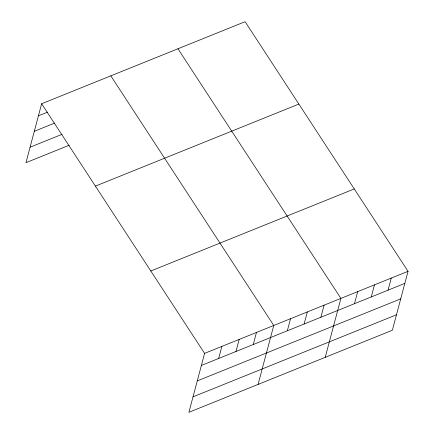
<?xml version="1.0" encoding="UTF-8"?>
<svg xmlns="http://www.w3.org/2000/svg" width="434" height="434" viewBox="0 0 434 434"><rect width="100%" height="100%" fill="white"/><g stroke="black" fill="none" stroke-linecap="round" stroke-linejoin="round"><path stroke-width="0.65" d="M41.642 103.748L204.588 353.368L188.909 412.3L392.358 330.252L408.041 271.321L245.091 21.7L41.642 103.748L25.959 162.679L69.196 145.244M218.665 358.473L221.882 346.392M235.96 351.497L239.177 339.415M253.255 344.525L256.467 332.444M258.078 384.405L273.762 325.467L110.816 75.852M287.33 330.784L290.547 318.702M304.115 324.014L307.332 311.932M320.9 317.243L324.117 305.162M325.218 357.328L340.902 298.397L177.956 48.776M354.469 303.708L357.687 291.626M371.254 296.937L374.471 284.856M388.039 290.167L391.256 278.086M38.425 115.829L47.691 112.091M34.313 131.29L54.695 123.072M30.076 147.218L62.192 134.269M95.415 186.121L298.863 104.073M150.815 270.99L354.269 188.942M204.588 353.368L408.041 271.321M201.376 365.444L404.824 283.397M197.258 380.906L400.712 298.863M193.022 396.839L396.475 314.791"/></g></svg>
